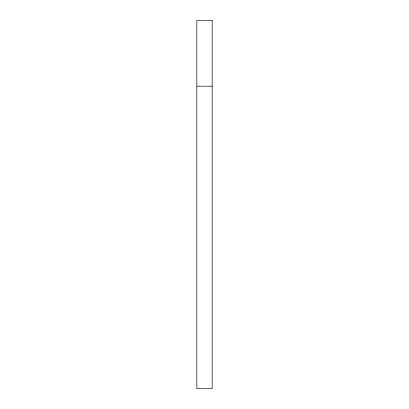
<?xml version="1.0" encoding="UTF-8"?>
<svg xmlns="http://www.w3.org/2000/svg" width="409" height="409" viewBox="0 0 409 409"><rect width="100%" height="100%" fill="white"/><g stroke="black" fill="none" stroke-linecap="round" stroke-linejoin="round"><path stroke-width="0.61" d="M196.831 86.181L212.169 86.181M212.169 20.45L196.831 20.45L196.831 388.55L212.169 388.55L212.169 20.45"/></g></svg>
